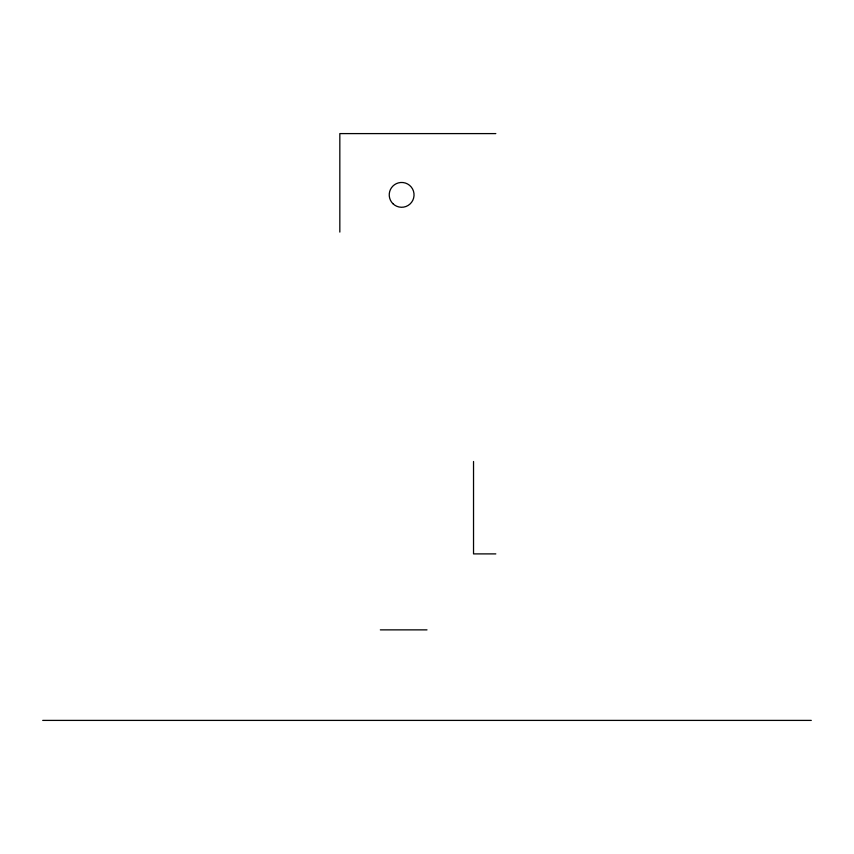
<?xml version="1.0" encoding="UTF-8"?>
<svg xmlns="http://www.w3.org/2000/svg" width="854" height="854" viewBox="0 0 854 854"><rect width="100%" height="100%" fill="white"/><g stroke="black" fill="none" stroke-linecap="round" stroke-linejoin="round"><path stroke-width="1.28" d="M495.822 133.598L339.828 133.598L339.828 232.085M495.822 553.894L473.532 553.894L473.532 461.491M380.34 629.868L427 629.868M42.7 720.402L811.3 720.402M392.872 203.647A12.404 12.404 0 0 0 413.624 198.085A12.404 12.404 0 0 0 398.434 182.884A12.404 12.404 0 0 0 392.872 203.647"/></g></svg>
